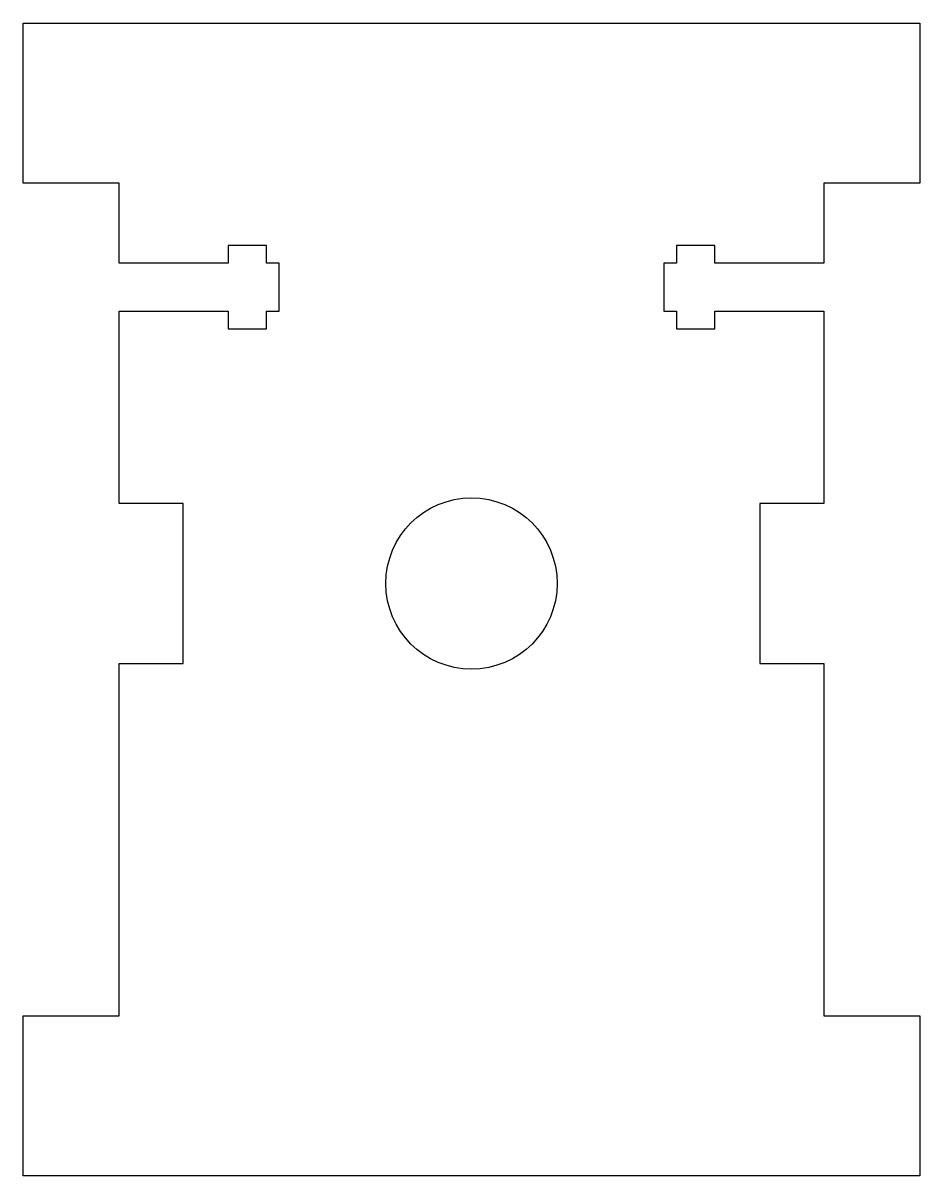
# Model space of a CAD drawing. Header units: millimetres. Extents: x 6.5 to 62.5, y 58 to 130.
import ezdxf

# ---------------------------------------------------------------- set-up
doc = ezdxf.new("R2010")
doc.units = ezdxf.units.MM
doc.layers.get('0').update_dxf_attribs({"linetype": 'CONTINUOUS'})

msp = doc.modelspace()

# ---------------------------------------------------------------- linework, layer by layer
msp.add_lwpolyline([(52.5, 90), (56.5, 90), (56.5, 68), (62.5, 68), (62.5, 58), (6.5, 58), (6.5, 68), (12.5, 68), (12.5, 90), (16.5, 90), (16.5, 100), (12.5, 100), (12.5, 112), (19.3, 112), (19.3, 110.9), (21.7, 110.9), (21.7, 112), (22.5, 112), (22.5, 115), (21.7, 115), (21.7, 116.1), (19.3, 116.1), (19.3, 115), (12.5, 115), (12.5, 120), (6.5, 120), (6.5, 130), (62.5, 130), (62.5, 120), (56.5, 120), (56.5, 115), (49.7, 115), (49.7, 116.1), (47.3, 116.1), (47.3, 115), (46.5, 115), (46.5, 112), (47.3, 112), (47.3, 110.9), (49.7, 110.9), (49.7, 112), (56.5, 112), (56.5, 100), (52.5, 100)], close=True)
msp.add_circle((34.5, 95), 5.35)

doc.saveas('drawing.dxf')
